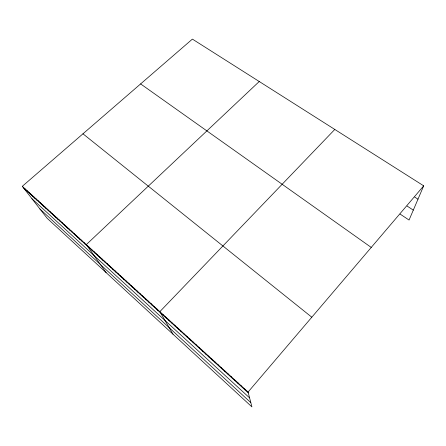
<?xml version="1.0" encoding="UTF-8"?>
<svg xmlns="http://www.w3.org/2000/svg" width="446" height="446" viewBox="0 0 446 446"><rect width="100%" height="100%" fill="white"/><g stroke="black" fill="none" stroke-linecap="round" stroke-linejoin="round"><path stroke-width="0.67" d="M22.3 186.305L248.082 392.034L251.923 406.891L47.131 218.267L22.3 186.305L192.393 39.109L423.7 185.837L409.054 220.051L400.051 214.041M248.082 392.034L423.7 185.837M334.795 129.44L159.858 311.642L173.031 334.227M259.238 81.512L86.301 244.62L106.154 272.629M414.735 197.087L417.986 199.189M407.07 206.024L413.303 210.127M140.618 83.915L371.239 247.43M82.967 133.806L311.81 317.212M23.722 188.128L248.305 392.904M31.945 198.721L249.593 397.888M39.889 208.945L250.819 402.627M24.524 188.329L25.935 190.147M26.754 190.364L28.154 192.176M31.253 194.462L32.636 196.257M28.996 192.404L30.389 194.211M33.517 196.524L34.894 198.314M35.791 198.598L37.157 200.382M38.083 200.683L39.438 202.462M42.688 204.881L44.026 206.643M40.38 202.779L41.723 204.547M45.013 206.994L46.339 208.75M47.343 209.124L48.659 210.869M49.69 211.259L50.995 212.998M52.043 213.405L53.342 215.139M54.412 215.563L55.7 217.286M56.793 217.732L58.069 219.449M59.184 219.911L60.45 221.617M61.587 222.102L62.841 223.797M64.001 224.299L65.244 225.994M66.432 226.512L67.664 228.196M68.868 228.737L70.094 230.409M71.321 230.972L72.531 232.639M73.785 233.219L74.989 234.875M76.266 235.477L77.453 237.121M78.752 237.746L79.929 239.379M81.256 240.026L82.421 241.654M83.77 242.317L84.924 243.934M88.843 246.933L89.975 248.539M91.397 249.264L92.517 250.858M93.967 251.605L95.07 253.183M96.548 253.958L97.641 255.53M99.14 256.322L100.222 257.883M101.749 258.697L102.82 260.247M104.37 261.088L105.429 262.627M107.007 263.486L108.049 265.019M109.655 265.9L110.686 267.422M112.32 268.33L113.334 269.841M115.001 270.767L115.999 272.266M117.688 273.22L118.681 274.708M120.398 275.689L121.373 277.167M123.118 278.165L124.077 279.631M125.856 280.657L126.798 282.117M128.604 283.165L129.535 284.609M131.369 285.685L132.284 287.118M134.146 288.216L135.049 289.638M136.944 290.764L137.831 292.175M139.754 293.323L140.624 294.722M142.575 295.899L143.434 297.281M145.418 298.486L146.26 299.857M148.273 301.089L149.103 302.449M151.144 303.704L151.958 305.053M154.032 306.335L154.829 307.673M156.936 308.983L157.717 310.305M162.773 314.302L163.52 315.595M165.706 316.972L166.436 318.254M168.655 319.659L169.369 320.93M171.621 322.363L172.318 323.618M174.603 325.078L175.284 326.321M177.603 327.81L178.261 329.037M180.613 330.558L181.26 331.768M183.646 333.324L184.276 334.517M186.696 336.1L187.309 337.282M189.762 338.893L190.353 340.064M192.85 341.703L193.419 342.857M195.95 344.529L196.502 345.667M199.067 347.373L199.602 348.493M202.205 350.233L202.724 351.337M205.361 353.104L205.857 354.196M208.533 355.997L209.012 357.073M211.727 358.907L212.185 359.967M214.933 361.829L215.373 362.871M218.161 364.772L218.579 365.798M221.411 367.727L221.807 368.742M224.678 370.704L225.052 371.696M227.962 373.698L228.319 374.673M231.268 376.708L231.602 377.667M234.59 379.741L234.903 380.678M237.935 382.785L238.225 383.711M241.297 385.851L241.565 386.754M244.681 388.934L244.926 389.821"/></g></svg>
